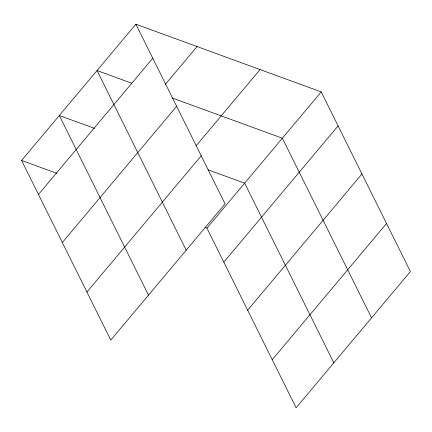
<?xml version="1.0" encoding="UTF-8"?>
<svg xmlns="http://www.w3.org/2000/svg" width="432" height="432" viewBox="0 0 432 432"><rect width="100%" height="100%" fill="white"/><g stroke="black" fill="none" stroke-linecap="round" stroke-linejoin="round"><path stroke-width="0.65" d="M135.891 24.219L225.067 203.861L110.776 340.103L21.6 160.461L135.891 24.219L321.224 91.897L410.4 271.539L296.109 407.781L206.933 228.139L205.043 227.448M38.48 194.465L152.766 58.223M165.1 84.64L197.051 46.553M62.338 242.525L176.623 106.283M196.063 145.859L260.064 69.563M86.918 292.043L201.204 155.801M206.933 228.139L321.224 91.897M223.814 262.138L338.105 125.896M247.671 310.198L361.962 173.961M272.252 359.716L386.543 223.479M131.711 83.203L97.033 70.54L186.208 250.187M172.055 97.94L282.366 138.218L371.542 317.86M94.624 128.396L59.314 115.501L148.489 295.142M208.078 169.825L244.652 183.179L333.828 362.821M21.6 160.461L56.911 173.356"/></g></svg>
